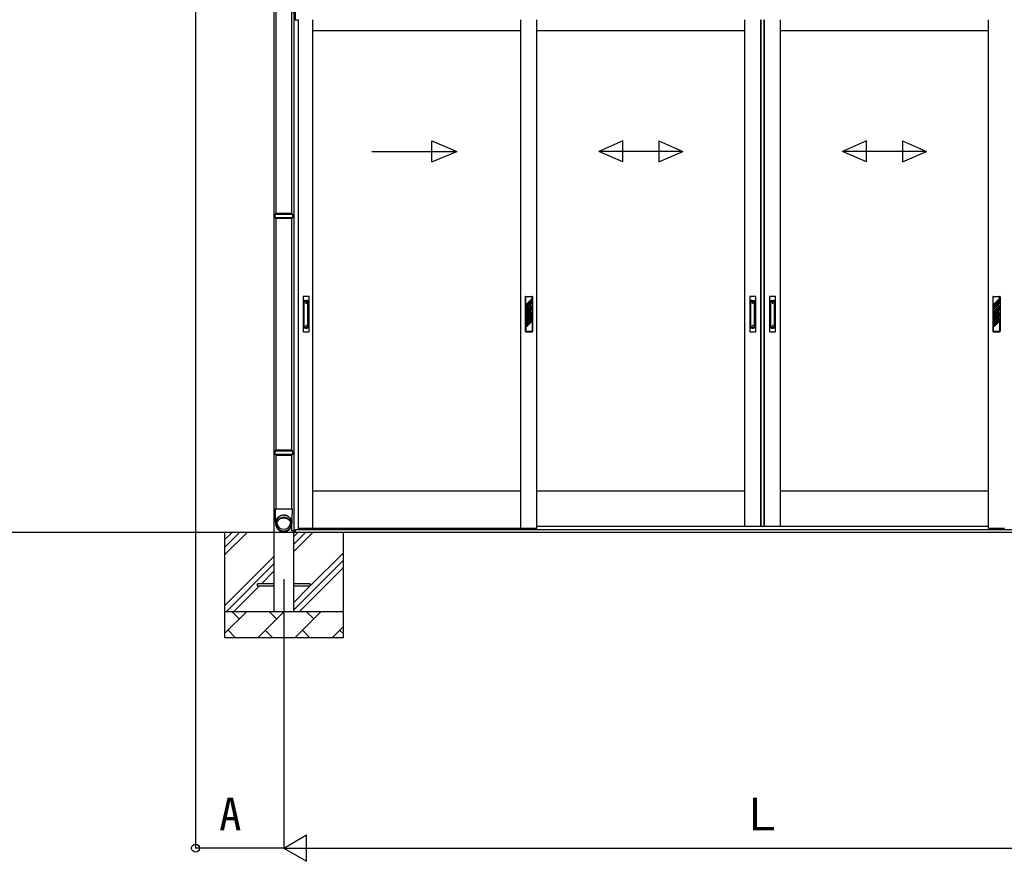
# Model space of a CAD drawing. Units: millimetres, scale not verified. Extents: x -8750 to 8750, y -13002 to 12947.
# Drawn here: x -2824 to 918, y 1232 to 4431 of the extents above; entities that cross this region are included whole.
import ezdxf
from ezdxf.enums import TextEntityAlignment as Align

# ---------------------------------------------------------------- set-up
doc = ezdxf.new("R2010")
doc.units = ezdxf.units.MM
doc.header["$LTSCALE"] = 70
for name, color, linetype in [('0-3_YKK_12', 2, 'Continuous'), ('0-4_YKK_A1', 4, 'Continuous'), ('0-5_YKK_D', 6, 'Continuous')]:
    doc.layers.add(name, color=color, linetype=linetype)
doc.styles.add('ＭＳ ゴシック', font='')
doc.styles.get('ＭＳ ゴシック').set_extended_font_data('MS Gothic')

msp = doc.modelspace()

# ---------------------------------------------------------------- linework, layer by layer
at = {"layer": '0-3_YKK_12'}
msp.add_line((-1820, 2303.91), (-1820, 2059.89), dxfattribs=at)
at = {"layer": '0-4_YKK_A1'}
for p, q in [((-1850.22, 4576.12), (-1850.22, 3694.12)), ((-1790.52, 4576.12), (-1790.52, 3694.12)), ((-1781.19, 2487.9), (-1781.19, 4460.9)), ((-1777, 4460.9), (-1777, 4430.9)), ((-1776.5, 4430.9), (-1776.5, 4460.9)), ((-1777, 4430.9), (-1766, 4430.9)), ((-1710, 2496.9), (-1710, 4430.9)), ((-858.69, 2496.9), (-858.69, 4430.9)), ((-67.5, 2503.9), (-67.5, 4430.9)), ((-7.5, 2503.9), (-7.5, 4430.9)), ((-5.5, 2503.9), (-5.5, 4430.9)), ((6.3, 2503.9), (6.3, 4430.9)), ((7.5, 2503.9), (7.5, 4430.9)), ((67.5, 2503.9), (67.5, 4430.9)), ((-918.69, 4388.9), (-1710, 4388.9)), ((-67.39, 4388.9), (-858.69, 4388.9)), ((858.7, 4388.9), (67.4, 4388.9)), ((-1257.62, 3890.53), (-1257.62, 3970.53)), ((-1257.62, 3970.53), (-1162.47, 3930.53)), ((-531.52, 3970.53), (-623.17, 3930.53)), ((-531.52, 3890.53), (-531.52, 3970.53)), ((-394.82, 3970.53), (-303.17, 3930.53)), ((-394.82, 3970.53), (-394.82, 3890.53)), ((394.58, 3970.53), (302.93, 3930.53)), ((394.58, 3890.53), (394.58, 3970.53)), ((531.27, 3970.53), (622.93, 3930.53)), ((531.27, 3970.53), (531.27, 3890.53)), ((-1485.97, 3930.53), (-1162.47, 3930.53)), ((-1257.62, 3890.53), (-1162.47, 3930.53)), ((-531.52, 3890.53), (-623.17, 3930.53)), ((-303.17, 3930.53), (-623.17, 3930.53)), ((-394.82, 3890.53), (-303.17, 3930.53)), ((394.58, 3890.53), (302.93, 3930.53)), ((622.93, 3930.53), (302.93, 3930.53)), ((531.27, 3890.53), (622.93, 3930.53)), ((-1853.37, 3692.12), (-1852.37, 3694.12)), ((-1853.37, 3678.12), (-1853.37, 3692.12)), ((-1853.37, 3692.12), (-1787.37, 3692.12)), ((-1852.37, 3676.12), (-1853.37, 3678.12)), ((-1787.37, 3678.12), (-1853.37, 3678.12)), ((-1788.37, 3694.12), (-1852.37, 3694.12)), ((-1852.37, 3676.12), (-1788.37, 3676.12)), ((-1850.22, 3676.12), (-1850.22, 2794.12)), ((-1790.52, 3676.12), (-1790.52, 2794.12)), ((-1790, 2794.12), (-1790, 3676.12)), ((-1788.37, 3694.12), (-1787.37, 3692.12)), ((-1787.37, 3678.12), (-1788.37, 3676.12)), ((-1787.37, 3692.12), (-1787.37, 3678.12)), ((-1746.75, 3377.9), (-1746.75, 3245.9)), ((-1724.75, 3378.9), (-1745.75, 3378.9)), ((-1723.75, 3245.9), (-1723.75, 3377.9)), ((-902.69, 3376.9), (-902.69, 3246.9)), ((-900.69, 3378.9), (-876.69, 3378.9)), ((-900.69, 3347.1), (-900.69, 3376.9)), ((-876.69, 3376.9), (-900.69, 3376.9)), ((-876.69, 3371.1), (-900.69, 3347.1)), ((-876.69, 3368.56), (-897.69, 3347.56)), ((-876.69, 3371.1), (-876.69, 3376.9)), ((-876.69, 3362.9), (-876.69, 3368.56)), ((-874.69, 3376.9), (-874.69, 3246.9)), ((-49, 3377.9), (-49, 3245.9)), ((-27, 3378.9), (-48, 3378.9)), ((-26, 3245.9), (-26, 3377.9)), ((26, 3377.9), (26, 3245.9)), ((48, 3378.9), (27, 3378.9)), ((49, 3245.9), (49, 3377.9)), ((874.7, 3376.9), (874.7, 3246.9)), ((876.7, 3378.9), (900.7, 3378.9)), ((900.7, 3376.9), (876.7, 3376.9)), ((876.7, 3347.1), (876.7, 3376.9)), ((900.7, 3371.1), (876.7, 3347.1)), ((900.7, 3368.56), (879.7, 3347.56)), ((900.7, 3371.1), (900.7, 3376.9)), ((900.7, 3362.9), (900.7, 3368.56)), ((902.7, 3376.9), (902.7, 3246.9)), ((-1742.25, 3261.68), (-1742.25, 3361.07)), ((-1739.25, 3364.07), (-1731.25, 3364.07)), ((-1739.25, 3359.48), (-1731.25, 3359.48)), ((-1728.25, 3261.68), (-1728.25, 3361.07)), ((-879.69, 3349.15), (-900.69, 3328.15)), ((-891.19, 3345.85), (-900.69, 3336.35)), ((-891.19, 3340.2), (-900.69, 3330.7)), ((-900.69, 3330.7), (-900.69, 3336.35)), ((-876.69, 3362.9), (-897.69, 3341.9)), ((-897.69, 3341.9), (-897.69, 3347.56)), ((-891.19, 3345.85), (-891.19, 3340.2)), ((-889.73, 3331.82), (-879.69, 3341.86)), ((-887.26, 3331.75), (-876.69, 3342.32)), ((-876.69, 3360.35), (-886.19, 3350.85)), ((-876.69, 3354.7), (-886.19, 3345.2)), ((-886.19, 3351.1), (-886.19, 3345.2)), ((-883.63, 3329.73), (-876.69, 3336.66)), ((-882.55, 3328.26), (-876.69, 3334.11)), ((-879.69, 3341.86), (-879.69, 3349.15)), ((-876.69, 3354.7), (-876.69, 3360.35)), ((-876.69, 3336.66), (-876.69, 3342.32)), ((-876.69, 3328.46), (-876.69, 3334.11)), ((-44.5, 3261.68), (-44.5, 3361.07)), ((-41.5, 3364.07), (-33.5, 3364.07)), ((-41.5, 3359.48), (-33.5, 3359.48)), ((-30.5, 3261.68), (-30.5, 3361.07)), ((30.5, 3261.68), (30.5, 3361.07)), ((33.5, 3364.07), (41.5, 3364.07)), ((33.5, 3359.48), (41.5, 3359.48)), ((44.5, 3261.68), (44.5, 3361.07)), ((897.7, 3349.15), (876.7, 3328.15)), ((886.2, 3345.85), (876.7, 3336.35)), ((876.7, 3320.86), (897.7, 3341.86)), ((886.2, 3340.2), (876.7, 3330.7)), ((876.7, 3330.7), (876.7, 3336.35)), ((900.7, 3362.9), (879.7, 3341.9)), ((879.7, 3341.9), (879.7, 3347.56)), ((879.7, 3321.32), (900.7, 3342.32)), ((879.7, 3315.66), (900.7, 3336.66)), ((886.2, 3345.85), (886.2, 3340.2)), ((900.7, 3360.35), (891.2, 3350.85)), ((900.7, 3354.7), (891.2, 3345.2)), ((891.2, 3350.85), (891.2, 3345.2)), ((891.2, 3324.61), (900.7, 3334.11)), ((897.7, 3341.86), (897.7, 3349.15)), ((900.7, 3354.7), (900.7, 3360.35)), ((900.7, 3336.66), (900.7, 3342.32)), ((900.7, 3328.46), (900.7, 3334.11)), ((-900.69, 3320.86), (-900.69, 3328.15)), ((-900.69, 3320.86), (-895.62, 3325.94)), ((-900.69, 3301.91), (-879.69, 3322.91)), ((-900.69, 3310.11), (-892.05, 3318.76)), ((-900.69, 3296.26), (-879.69, 3317.26)), ((-900.69, 3304.46), (-891.19, 3313.96)), ((-900.69, 3310.11), (-900.69, 3304.46)), ((-900.69, 3301.91), (-900.69, 3296.26)), ((-900.69, 3277.31), (-879.69, 3298.31)), ((-900.69, 3285.51), (-891.19, 3295.01)), ((-897.69, 3321.32), (-895.55, 3323.47)), ((-897.69, 3315.66), (-897.69, 3321.32)), ((-897.69, 3315.66), (-893.52, 3319.83)), ((-897.69, 3296.71), (-876.69, 3317.71)), ((-897.69, 3291.05), (-876.69, 3312.05)), ((-897.69, 3296.71), (-897.69, 3291.05)), ((-891.19, 3318.36), (-891.19, 3313.96)), ((-891.19, 3295.01), (-891.19, 3289.35)), ((-888.69, 3327.5), (-889.79, 3325.18)), ((-889.79, 3325.18), (-889.79, 3323.95)), ((-889.79, 3323.95), (-888.69, 3323.31)), ((-889.79, 3322.77), (-888.69, 3323.06)), ((-889.79, 3322.77), (-889.79, 3319.51)), ((-887.59, 3327.5), (-888.79, 3324.96)), ((-888.79, 3324.96), (-888.79, 3324.64)), ((-888.79, 3324.64), (-887.59, 3323.95)), ((-888.69, 3327.5), (-887.59, 3327.5)), ((-888.69, 3321.82), (-887.59, 3322.11)), ((-888.69, 3321.82), (-888.69, 3321.62)), ((-888.69, 3321.62), (-887.59, 3320.99)), ((-887.59, 3323.95), (-887.59, 3322.11)), ((-887.59, 3320.99), (-887.59, 3319.51)), ((-886.19, 3300.01), (-876.69, 3309.51)), ((-886.19, 3294.35), (-876.69, 3303.85)), ((-886.19, 3300.01), (-886.19, 3294.35)), ((-881.89, 3323.26), (-876.69, 3328.46)), ((-879.69, 3317.26), (-879.69, 3322.91)), ((-879.69, 3298.31), (-879.69, 3292.65)), ((-876.69, 3312.05), (-876.69, 3317.71)), ((-876.69, 3309.51), (-876.69, 3303.85)), ((876.7, 3320.86), (876.7, 3328.15)), ((876.7, 3301.91), (897.7, 3322.91)), ((876.7, 3310.11), (886.2, 3319.61)), ((876.7, 3296.26), (897.7, 3317.26)), ((876.7, 3304.46), (886.2, 3313.96)), ((876.7, 3310.11), (876.7, 3304.46)), ((876.7, 3301.91), (876.7, 3296.26)), ((876.7, 3285.51), (886.2, 3295.01)), ((879.7, 3315.66), (879.7, 3321.32)), ((879.7, 3296.71), (900.7, 3317.71)), ((879.7, 3291.05), (900.7, 3312.05)), ((879.7, 3296.71), (879.7, 3291.05)), ((886.2, 3319.61), (886.2, 3313.96)), ((886.2, 3295.01), (886.2, 3289.35)), ((891.2, 3318.96), (900.7, 3328.46)), ((891.2, 3324.61), (891.2, 3318.96)), ((891.2, 3300.01), (900.7, 3309.51)), ((897.7, 3317.26), (897.7, 3322.91)), ((900.7, 3312.05), (900.7, 3317.71)), ((900.7, 3309.51), (900.7, 3303.85)), ((-1739.25, 3263.27), (-1731.25, 3263.27)), ((-1739.25, 3258.68), (-1731.25, 3258.68)), ((-900.69, 3279.85), (-891.19, 3289.35)), ((-900.69, 3271.65), (-886.19, 3286.15)), ((-900.69, 3285.51), (-900.69, 3279.85)), ((-900.69, 3260.9), (-876.69, 3284.9)), ((-900.69, 3277.31), (-900.69, 3271.65)), ((-900.69, 3260.9), (-900.69, 3246.9)), ((-897.69, 3272.1), (-876.69, 3293.1)), ((-897.69, 3266.45), (-876.69, 3287.45)), ((-897.69, 3272.1), (-897.69, 3266.45)), ((-886.19, 3286.15), (-879.69, 3292.65)), ((-876.69, 3293.1), (-876.69, 3287.45)), ((-876.69, 3284.9), (-876.69, 3246.9)), ((-41.5, 3263.27), (-33.5, 3263.27)), ((-41.5, 3258.68), (-33.5, 3258.68)), ((33.5, 3263.27), (41.5, 3263.27)), ((33.5, 3258.68), (41.5, 3258.68)), ((876.7, 3279.85), (886.2, 3289.35)), ((876.7, 3271.65), (891.2, 3286.15)), ((876.7, 3285.51), (876.7, 3279.85)), ((876.7, 3260.9), (900.7, 3284.9)), ((876.7, 3277.31), (876.7, 3271.65)), ((876.7, 3260.9), (876.7, 3246.9)), ((879.7, 3272.1), (900.7, 3293.1)), ((879.7, 3266.45), (900.7, 3287.45)), ((879.7, 3272.1), (879.7, 3266.45)), ((891.2, 3286.15), (897.7, 3292.65)), ((900.7, 3293.1), (900.7, 3287.45)), ((900.7, 3284.9), (900.7, 3246.9)), ((-1745.75, 3244.9), (-1724.75, 3244.9)), ((-900.69, 3246.9), (-876.69, 3246.9)), ((-900.69, 3244.9), (-876.69, 3244.9)), ((-48, 3244.9), (-27, 3244.9)), ((27, 3244.9), (48, 3244.9)), ((876.7, 3246.9), (900.7, 3246.9)), ((876.7, 3244.9), (900.7, 3244.9)), ((-1853.37, 2792.12), (-1852.37, 2794.12)), ((-1853.37, 2778.12), (-1853.37, 2792.12)), ((-1853.37, 2792.12), (-1787.37, 2792.12)), ((-1852.37, 2776.12), (-1853.37, 2778.12)), ((-1787.37, 2778.12), (-1853.37, 2778.12)), ((-1788.37, 2794.12), (-1852.37, 2794.12)), ((-1852.37, 2776.12), (-1788.37, 2776.12)), ((-1850.22, 2776.12), (-1850.22, 2571.9)), ((-1790.52, 2776.12), (-1790.52, 2571.9)), ((-1790, 2571.9), (-1790, 2776.12)), ((-1788.37, 2794.12), (-1787.37, 2792.12)), ((-1787.37, 2778.12), (-1788.37, 2776.12)), ((-1787.37, 2792.12), (-1787.37, 2778.12)), ((-918.69, 2638.9), (-1710, 2638.9)), ((-67.39, 2638.9), (-858.69, 2638.9)), ((858.7, 2638.9), (67.4, 2638.9)), ((-1852.07, 2571.9), (-1820.37, 2571.9)), ((-1820.37, 2571.9), (-1788.67, 2571.9)), ((-1849.27, 2511.66), (-1849.27, 2519.43)), ((-1791.47, 2519.43), (-1791.47, 2511.66)), ((-1790, 2487.9), (-1790, 2516.2)), ((7250, 2481.9), (-7250, 2481.9)), ((-2045, 2481.9), (-2045, 2081.9)), ((-2045, 2396.85), (-1959.95, 2481.9)), ((-2045, 2425.13), (-1988.23, 2481.9)), ((-2045, 2453.42), (-2016.52, 2481.9)), ((-1782.5, 2409.35), (-1709.95, 2481.9)), ((-1782.5, 2437.63), (-1738.23, 2481.9)), ((-1782.5, 2465.92), (-1766.52, 2481.9)), ((-1782, 2481.9), (-1782, 2487.9)), ((-1777, 2481.9), (-1782, 2481.9)), ((-1777, 2492.4), (-1777, 2481.9)), ((-1776.5, 2481.9), (-1776.5, 2492.4)), ((1776.5, 2491.9), (-1776.5, 2491.9)), ((1776.5, 2481.9), (-1776.5, 2481.9)), ((-1710, 2496.9), (-1766, 2496.9)), ((-1756.5, 2491.9), (-1756.5, 2496.9)), ((1756.5, 2491.9), (-1756.5, 2491.9)), ((-918.69, 2496.9), (-1710, 2496.9)), ((-1595, 2481.9), (-1595, 2081.9)), ((858.7, 2503.9), (-858.69, 2503.9)), ((858.7, 2503.9), (-858.69, 2503.9)), ((-1720, 2278.42), (-1595, 2403.42)), ((-2045, 2203.42), (-1857.5, 2390.92)), ((-2038.23, 2181.9), (-1857.5, 2362.63)), ((-1782.5, 2187.63), (-1595, 2375.13)), ((-1905.45, 2286.4), (-1857.5, 2334.35)), ((-1759.95, 2181.9), (-1595, 2346.85)), ((-1857.5, 2286.4), (-1920, 2286.4)), ((-1920, 2277.4), (-1920, 2286.4)), ((-1720, 2286.4), (-1782.5, 2286.4)), ((-1720, 2277.4), (-1720, 2286.4)), ((-2009.95, 2181.9), (-1914.45, 2277.4)), ((-1857.5, 2277.4), (-1920, 2277.4)), ((-1782.5, 2215.92), (-1721.02, 2277.4)), ((-1720, 2277.4), (-1782.5, 2277.4)), ((-2045, 2181.9), (-1595, 2181.9)), ((-2045, 2097.59), (-1960.69, 2181.9)), ((-1989.24, 2153.35), (-2017.79, 2181.9)), ((-1919.26, 2081.9), (-1819.26, 2181.9)), ((-1847.82, 2153.35), (-1876.37, 2181.9)), ((-1857.5, 2181.9), (-1782.5, 2181.9)), ((-1777.84, 2081.9), (-1677.84, 2181.9)), ((-1706.4, 2153.35), (-1734.95, 2181.9)), ((-2032.13, 2110.45), (-2003.58, 2081.9)), ((-1890.71, 2110.45), (-1862.16, 2081.9)), ((-1749.29, 2110.45), (-1720.74, 2081.9)), ((-1636.42, 2081.9), (-1595, 2123.32)), ((-1607.87, 2110.45), (-1595, 2097.59)), ((-1595, 2081.9), (-2045, 2081.9))]:
    msp.add_line(p, q, dxfattribs=at)
for points in [[(-1857.5, 4984.9), (-1857.5, 2481.9), (-1857.5, 2181.9)], [(-1790, 3694.12), (-1790, 4460.9), (-1777, 4460.9)], [(-1766, 4430.9), (-1766, 2492.4), (-1777, 2492.4)], [(-858.69, 2496.9), (-918.69, 2496.9), (-918.69, 4430.9)], [(918.7, 2496.9), (858.7, 2496.9), (858.7, 4430.9)], [(876.7, 3277.31), (897.7, 3298.31), (897.7, 3292.65)], [(891.2, 3300.01), (891.2, 3294.35), (900.7, 3303.85)], [(-1849.14, 2510.21), (-1849.47, 2510.98), (-1849.92, 2512.32), (-1850.2, 2513.4), (-1850.44, 2514.45), (-1850.77, 2516.31), (-1851.03, 2518.68), (-1851.19, 2521.47), (-1851.27, 2524.11), (-1851.33, 2526.63), (-1851.37, 2529.22), (-1851.44, 2532.52), (-1851.51, 2537.04), (-1851.58, 2541.58), (-1851.62, 2544.66), (-1851.66, 2547.8), (-1851.7, 2550.92), (-1851.73, 2553.52), (-1851.76, 2555.73), (-1851.8, 2558.41), (-1851.86, 2561.92), (-1851.95, 2566.42), (-1852.07, 2571.9)], [(-1849.27, 2511.11), (-1849.42, 2511.64), (-1850.12, 2514.72), (-1850.48, 2517.85), (-1850.48, 2521), (-1850.12, 2524.14), (-1849.42, 2527.22), (-1848.38, 2530.21), (-1847.01, 2533.07), (-1845.33, 2535.77), (-1843.35, 2538.28), (-1841.11, 2540.57), (-1838.62, 2542.61), (-1835.91, 2544.38), (-1833.03, 2545.86), (-1830, 2547.03), (-1826.85, 2547.87), (-1823.63, 2548.38), (-1820.37, 2548.55)], [(-1820.37, 2548.55), (-1817.11, 2548.38), (-1813.89, 2547.87), (-1810.74, 2547.03), (-1807.71, 2545.86), (-1804.83, 2544.38), (-1802.12, 2542.61), (-1799.64, 2540.57), (-1797.39, 2538.28), (-1795.42, 2535.77), (-1793.73, 2533.07), (-1792.36, 2530.21), (-1791.32, 2527.22), (-1790.62, 2524.14), (-1790.27, 2521), (-1790.27, 2517.85), (-1790.62, 2514.72), (-1791.32, 2511.64), (-1791.48, 2511.11)], [(-1820.37, 2547.34), (-1817.19, 2547.17), (-1814.05, 2546.67), (-1810.99, 2545.83), (-1808.04, 2544.67), (-1805.24, 2543.21), (-1802.62, 2541.46), (-1800.22, 2539.44), (-1798.06, 2537.17), (-1796.18, 2534.7), (-1794.58, 2532.03), (-1793.31, 2529.22), (-1792.36, 2526.28), (-1791.74, 2523.26), (-1791.48, 2520.2), (-1791.47, 2519.43)], [(-1788.67, 2571.9), (-1788.8, 2566.2), (-1788.89, 2561.55), (-1788.95, 2557.96), (-1788.99, 2555.12), (-1789.03, 2551.87), (-1789.07, 2548.5), (-1789.11, 2545.12), (-1789.15, 2541.95), (-1789.22, 2537.48), (-1789.3, 2532.99), (-1789.36, 2529.55), (-1789.41, 2526.92), (-1789.46, 2524.37), (-1789.54, 2521.7), (-1789.7, 2518.89), (-1789.86, 2517.19), (-1790.06, 2515.76), (-1790.28, 2514.53), (-1790.53, 2513.46), (-1790.85, 2512.2), (-1791.41, 2510.65), (-1791.69, 2510.01)], [(-1846.84, 2500.45), (-1847.95, 2503.33), (-1848.73, 2506.31), (-1849.17, 2509.36), (-1849.26, 2512.43), (-1849, 2515.5), (-1848.39, 2518.52), (-1847.44, 2521.45), (-1846.16, 2524.27), (-1844.57, 2526.93), (-1842.68, 2529.41), (-1840.52, 2531.67), (-1838.12, 2533.69), (-1835.51, 2535.44), (-1832.7, 2536.91), (-1829.75, 2538.07), (-1826.69, 2538.9), (-1823.55, 2539.41), (-1820.37, 2539.58)], [(-1846.52, 2507.21), (-1846.88, 2510.17), (-1846.88, 2513.15), (-1846.52, 2516.12), (-1845.81, 2519.02), (-1844.75, 2521.82), (-1843.36, 2524.49), (-1841.67, 2526.98), (-1839.68, 2529.26), (-1837.44, 2531.31), (-1834.96, 2533.09), (-1832.29, 2534.58), (-1829.45, 2535.76), (-1826.49, 2536.62), (-1823.45, 2537.13), (-1820.37, 2537.31)], [(-1820.37, 2539.58), (-1817.19, 2539.41), (-1814.05, 2538.9), (-1810.99, 2538.07), (-1808.04, 2536.91), (-1805.24, 2535.44), (-1802.62, 2533.69), (-1800.22, 2531.67), (-1798.06, 2529.41), (-1796.18, 2526.93), (-1794.58, 2524.27), (-1793.31, 2521.45), (-1792.36, 2518.52), (-1791.74, 2515.5), (-1791.48, 2512.43), (-1791.57, 2509.36), (-1792.01, 2506.31), (-1792.79, 2503.33), (-1793.91, 2500.45), (-1795.34, 2497.71), (-1797.08, 2495.13), (-1799.11, 2492.76), (-1801.39, 2490.61), (-1803.9, 2488.72), (-1806.62, 2487.11), (-1809.5, 2485.8), (-1812.51, 2484.8), (-1815.61, 2484.13), (-1818.78, 2483.79), (-1821.96, 2483.79), (-1825.13, 2484.13), (-1828.23, 2484.8), (-1831.25, 2485.8), (-1834.13, 2487.11), (-1836.84, 2488.72), (-1839.35, 2490.61), (-1841.63, 2492.76), (-1843.66, 2495.13), (-1845.4, 2497.71), (-1846.84, 2500.45)], [(-1820.37, 2537.31), (-1817.29, 2537.13), (-1814.25, 2536.62), (-1811.29, 2535.76), (-1808.46, 2534.58), (-1805.78, 2533.09), (-1803.3, 2531.31), (-1801.06, 2529.26), (-1799.07, 2526.98), (-1797.38, 2524.49), (-1795.99, 2521.82), (-1794.94, 2519.02), (-1794.22, 2516.12), (-1793.87, 2513.15), (-1793.87, 2510.17), (-1794.22, 2507.21), (-1794.94, 2504.31), (-1795.99, 2501.51), (-1797.38, 2498.84), (-1799.07, 2496.35), (-1801.06, 2494.06), (-1803.3, 2492.02), (-1805.78, 2490.24), (-1808.46, 2488.75), (-1811.29, 2487.56), (-1814.25, 2486.71), (-1817.29, 2486.19), (-1820.37, 2486.02), (-1823.45, 2486.19), (-1826.49, 2486.71), (-1829.45, 2487.56), (-1832.29, 2488.75), (-1834.96, 2490.24), (-1837.44, 2492.02), (-1839.68, 2494.06), (-1841.67, 2496.35), (-1843.36, 2498.84), (-1844.75, 2501.51), (-1845.81, 2504.31), (-1846.52, 2507.21)], [(-1778.1, 2481.9), (-1778.1, 2487.9), (-1790, 2487.9)], [(-1782.5, 2181.9), (-1782.5, 2481.9), (-1782.5, 2487.9)]]:
    msp.add_lwpolyline(points, dxfattribs=at)
for centre, radius in [((-1735.25, 3353.4), 1), ((-888.69, 3324.9), 6), ((-37.5, 3353.4), 1), ((37.5, 3353.4), 1), ((-888.69, 3324.9), 5.5), ((-1735.25, 3269.4), 1), ((-37.5, 3269.4), 1), ((37.5, 3269.4), 1)]:
    msp.add_circle(centre, radius, dxfattribs=at)
for centre, radius, start, end in [((-1745.75, 3377.9), 1, 90, 180), ((-1724.75, 3377.9), 1, 0, 90), ((-900.69, 3376.9), 2, 90, 180.00001), ((-876.69, 3376.9), 2, 0, 90), ((-48, 3377.9), 1, 90, 180), ((-27, 3377.9), 1, 0, 90), ((27, 3377.9), 1, 90, 180), ((48, 3377.9), 1, 0, 90), ((876.7, 3376.9), 2, 90, 180.00001), ((900.7, 3376.9), 2, 0, 90), ((-1739.25, 3361.07), 3, 90, 180), ((-1739.25, 3356.48), 3, 90, 180), ((-1731.25, 3361.07), 3, 0, 90), ((-1731.25, 3356.48), 3, 0, 90), ((-888.69, 3324.9), 7, 98.54749, 150), ((-888.69, 3324.9), 7, 43.61206, 78.17559), ((-41.5, 3361.07), 3, 90, 180), ((-41.5, 3356.48), 3, 90, 180), ((-33.5, 3361.07), 3, 0, 90), ((-33.5, 3356.48), 3, 0, 90), ((33.5, 3361.07), 3, 90, 180), ((33.5, 3356.48), 3, 90, 180), ((41.5, 3361.07), 3, 0, 90), ((41.5, 3356.48), 3, 0, 90), ((-888.69, 3324.9), 7, 149.24467, 170.50962), ((-888.69, 3324.9), 7, 191.8244, 226.38795), ((-888.69, 3324.9), 7, 241.34166, 249.07517), ((-888.69, 3322.39), 2.75, 113.5782, 246.42178), ((-888.69, 3322.39), 2.75, 0, 90.26189), ((-888.69, 3322.39), 2.75, 293.57818, 0), ((-888.69, 3324.9), 7, 0, 28.65833), ((-888.69, 3324.9), 7, 346.48321, 0), ((-1739.25, 3266.27), 3, 180, 270), ((-1739.25, 3261.68), 3, 180, 270), ((-1731.25, 3266.27), 3, 270, 0), ((-1731.25, 3261.68), 3, 270, 0), ((-41.5, 3266.27), 3, 180, 270), ((-41.5, 3261.68), 3, 180, 270), ((-33.5, 3266.27), 3, 270, 0), ((-33.5, 3261.68), 3, 270, 0), ((33.5, 3266.27), 3, 180, 270), ((33.5, 3261.68), 3, 180, 270), ((41.5, 3266.27), 3, 270, 0), ((41.5, 3261.68), 3, 270, 0), ((-1745.75, 3245.9), 1, 180, 270), ((-1724.75, 3245.9), 1, 270, 0), ((-900.69, 3246.9), 2, 180.00001, 270), ((-876.69, 3246.9), 2, 270, 0), ((-48, 3245.9), 1, 180, 270), ((-27, 3245.9), 1, 270, 0), ((27, 3245.9), 1, 180, 270), ((48, 3245.9), 1, 270, 0), ((876.7, 3246.9), 2, 180.00001, 270), ((900.7, 3246.9), 2, 270, 0), ((-1820.85, 2518.92), 28.43, 89.04235, 178.97171), ((-1820.76, 2520.01), 26.23, 189.80612, 270.85893), ((-1820, 2520.04), 26.26, 269.19067, 350.14429)]:
    msp.add_arc(centre, radius, start, end, dxfattribs=at)
at = {"layer": '0-5_YKK_D'}
for p, q in [((-2155.5, 5227.76), (-2155.5, 1280.9)), ((-1820, 2058.89), (-1820, 1280.9)), ((-1820, 2058.89), (-1820, 1280.9)), ((-1820, 1281.9), (-1733.4, 1331.9)), ((-1733.4, 1231.9), (-1733.4, 1331.9)), ((-1820, 1281.9), (-2155.5, 1281.9)), ((-1820, 1281.9), (-1733.4, 1231.9)), ((-1820, 1281.9), (-1646.79, 1281.9)), ((-1720, 1281.9), (1720, 1281.9))]:
    msp.add_line(p, q, dxfattribs=at)
msp.add_circle((-2155.5, 1281.9), 15, dxfattribs=at)

# ---------------------------------------------------------------- texts
at = {"layer": '0-5_YKK_D', "style": 'ＭＳ ゴシック'}
for s, p in [('A', (-2065.99, 1311.9)), ('Ｌ', (-88.86, 1311.9))]:
    msp.add_text(s, height=124.6, dxfattribs=at).set_placement(p, align=Align.BOTTOM_LEFT)

doc.saveas('drawing.dxf')
